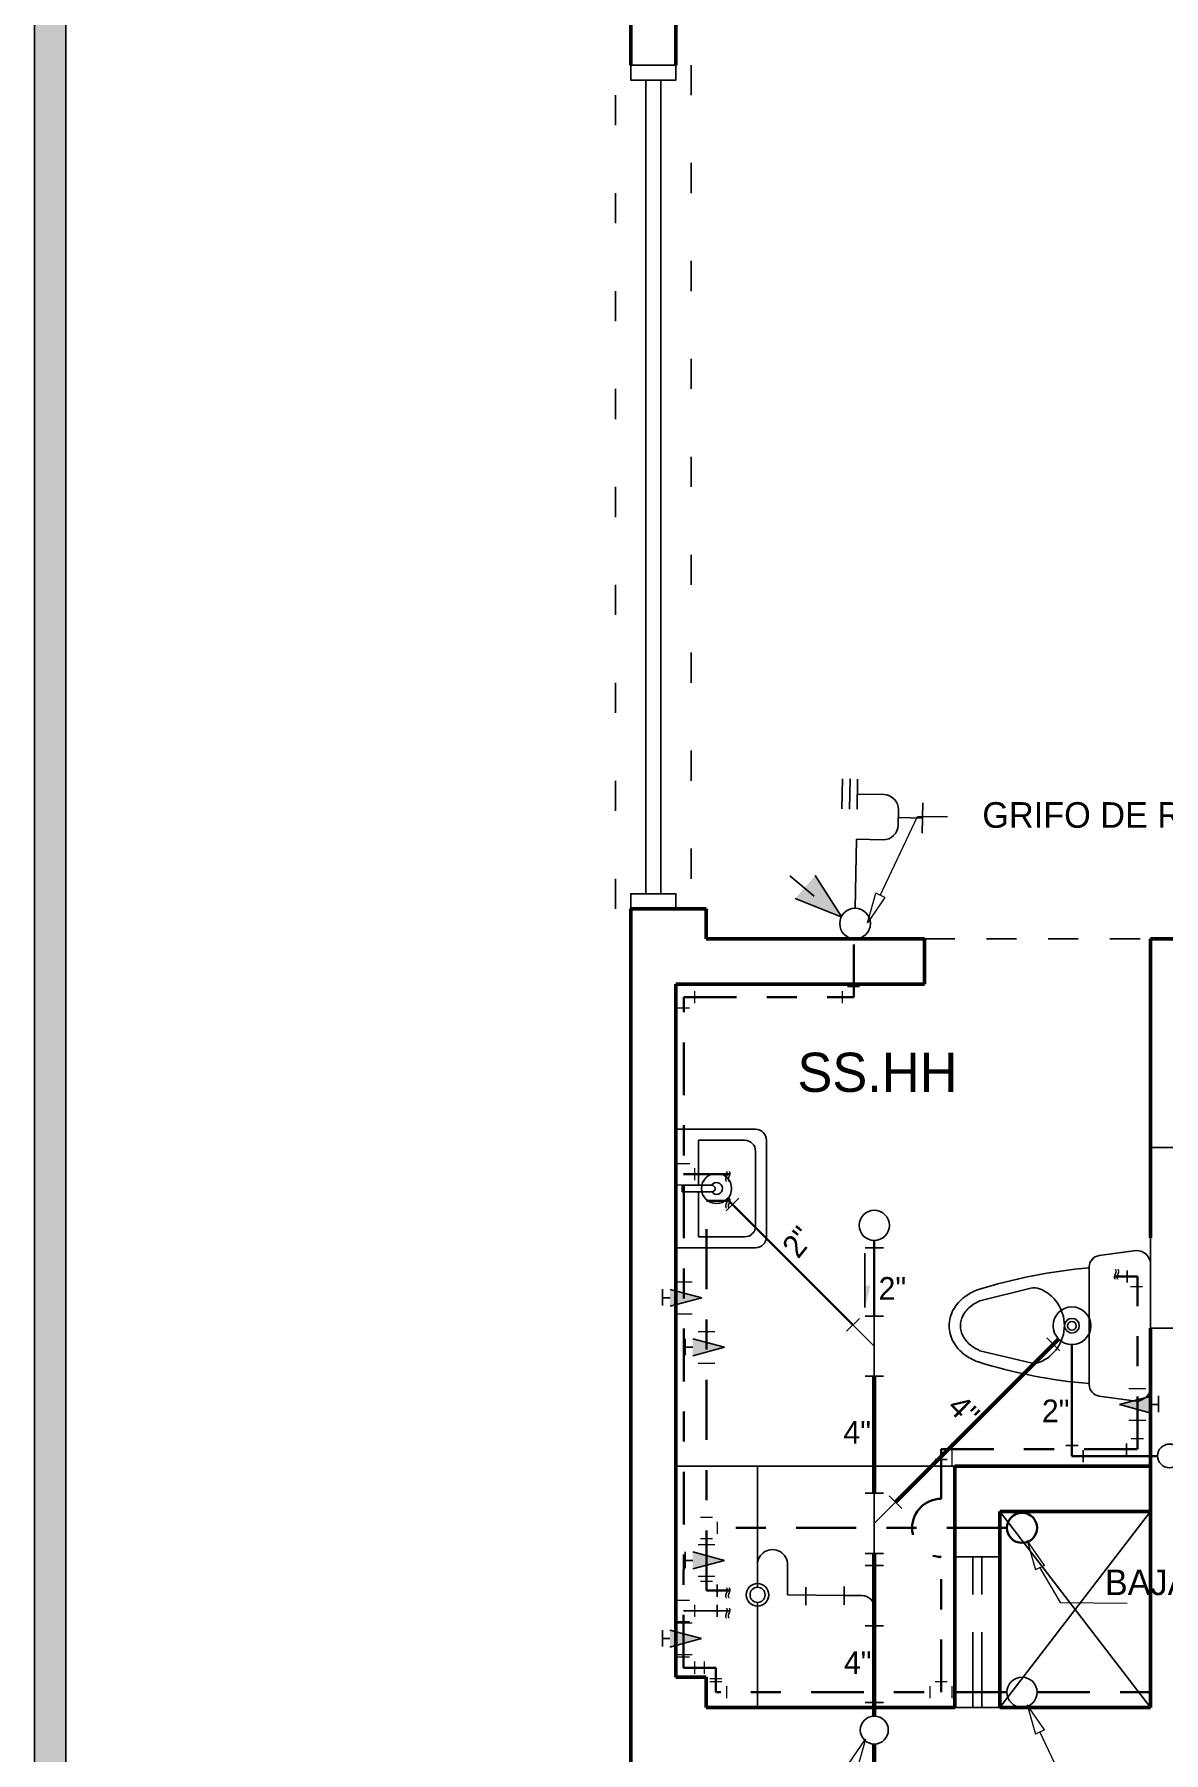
# Model space of a CAD drawing. Header units: metres. Extents: x 1996 to 3973, y 1777 to 3610.
# Drawn here: x 2044.85 to 2048.6, y 1795.23 to 1800.93 of the extents above; entities that cross this region are included whole.
import ezdxf

# ---------------------------------------------------------------- set-up
doc = ezdxf.new("R2010")
doc.units = ezdxf.units.M
for name, pattern in [('ACAD_ISO07W100', [3, 0, -3]), ('DASHDOT', [1, 0.5, -0.25, 0, -0.25]), ('DASHDOT2', [0.5, 0.25, -0.125, 0, -0.125]), ('HIDDEN', [0.375, 0.25, -0.125])]:
    doc.linetypes.add(name, pattern=pattern)
for name, color, linetype in [('0.1', 24, 'Continuous'), ('0.2', 2, 'Continuous'), ('0.3', 3, 'Continuous'), ('AGUA-FRIA', 4, 'DASHDOT2'), ('DESAGUE', 7, 'Continuous'), ('muro', 5, 'Continuous'), ('piso', 8, 'Continuous'), ('PROY. DE VIGA', 4, 'ACAD_ISO07W100'), ('PROYECCION DE VIGA', 4, 'ACAD_ISO07W100'), ('puertas', 42, 'Continuous'), ('PUNTO DESAGUE', 4, 'Continuous'), ('PUNTOS 0.3', 3, 'Continuous'), ('PUNTOS 0.4', 4, 'Continuous'), ('subtitulos-cori', 3, 'Continuous'), ('TEXT', 4, 'Continuous'), ('tub de  desague', 50, 'Continuous'), ('VIVIENDA1', 7, 'Continuous')]:
    doc.layers.add(name, color=color, linetype=linetype)
for name, color, linetype, lineweight in [('ACCESORIO', 151, 'Continuous', 25), ('Accesorios', 31, 'Continuous', 20), ('Agua', 130, 'Continuous', 25), ('AGUA CALIENTE', 3, 'DASHDOT', 40), ('AGUA FRIA', 4, 'DASHDOT', 40), ('DESAGUE-1', 1, 'Continuous', 70), ('P-SANIT', 21, 'Continuous', 18), ('TEX-CORTE', 31, 'Continuous', 13), ('ventana alta', 210, 'HIDDEN', 25), ('ventana baja', 3, 'Continuous', 25)]:
    doc.layers.add(name, color=color, linetype=linetype, lineweight=lineweight)
doc.styles.add('A-1', font='swissel.ttf', dxfattribs={"height": 0.1})
doc.styles.add('huber', font='comic.ttf', dxfattribs={"height": 0.13})

# ---------------------------------------------------------------- blocks, each defined once
blk = doc.blocks.new('inodoro')
at = {"layer": 'subtitulos-cori'}
for p, q in [((1585.5056, 993.2518), (1585.5056, 993.6423)), ((1585.6989, 993.5722), (1585.868, 993.5298)), ((1585.6987, 993.324), (1585.868, 993.3645))]:
    blk.add_line(p, q, dxfattribs=at)
for points in [[(1585.5056, 993.2518, -0.375116), (1585.4725, 993.2139), (1585.3495, 993.1972, -0.414214), (1585.3017, 993.245), (1585.3017, 993.6494, -0.414214), (1585.3495, 993.6972), (1585.4726, 993.6801, -0.374475), (1585.5056, 993.6423)], [(1585.868, 993.3645, 0.063348), (1585.8963, 993.3807, 0.106053), (1585.9241, 993.4126, 0.126698), (1585.933, 993.4472, 0.126698), (1585.9241, 993.4817, 0.106053), (1585.8963, 993.5137, 0.063348), (1585.868, 993.5298, 0.032432)], [(1585.8763, 993.328, 0.072735), (1585.9186, 993.3511, 0.106053), (1585.9566, 993.3948, 0.126698), (1585.9701, 993.4472, 0.126698), (1585.9566, 993.4996, 0.106053), (1585.9186, 993.5433, 0.072735), (1585.8763, 993.5663, 0.075527)]]:
    blk.add_lwpolyline(points, format="xyb", dxfattribs=at)
for radius in [0.0243, 0.0144]:
    blk.add_circle((1585.5627, 993.4472), radius, dxfattribs=at)
for centre, radius, start, end in [((1585.3638, 991.935), 1.7099, 72.5571, 85.242), ((1585.7195, 993.4482), 0.1316, 112.0061, 248.1601), ((1585.6876, 993.5271), 0.0465, 75.9208, 112.0061), ((1585.3606, 994.9709), 1.7219, 274.8314, 287.4286), ((1585.6879, 993.3692), 0.0465, 248.1601, 283.4542)]:
    blk.add_arc(centre, radius, start, end, dxfattribs=at)
blk = doc.blocks.new('lavatorio')
at = {"layer": 'P-SANIT', "lineweight": 25}
for p, q in [((1585.5634, 994.2439), (1585.3017, 994.2439)), ((1585.527, 994.2075), (1585.3745, 994.2075)), ((1585.3745, 994.2075), (1585.3745, 994.0581)), ((1585.5634, 993.9233), (1585.5634, 994.1711)), ((1585.5998, 993.8869), (1585.5998, 994.2075)), ((1585.3196, 994.0581), (1585.4166, 994.0581)), ((1585.3196, 994.0363), (1585.3196, 994.0581)), ((1585.3196, 994.0363), (1585.4166, 994.0363)), ((1585.3196, 994.0363), (1585.4166, 994.0363)), ((1585.3745, 994.0363), (1585.3745, 993.8869)), ((1585.3745, 993.8869), (1585.527, 993.8869)), ((1585.3017, 993.8504), (1585.5634, 993.8504))]:
    blk.add_line(p, q, dxfattribs=at)
for centre, radius, start, end in [((1585.5634, 994.2075), 0.0364, 0, 90), ((1585.527, 994.1711), 0.0364, 0, 90), ((1585.4184, 994.0472), 0.0111, 260.6904, 99.3096), ((1585.4341, 994.0475), 0.0198, 215.0613, 148.7211), ((1585.527, 993.9233), 0.0364, 270, 0), ((1585.5634, 993.8869), 0.0364, 270, 0)]:
    blk.add_arc(centre, radius, start, end, dxfattribs=at)
blk = doc.blocks.new('TERM AGUA')
at = {"layer": 'Agua', "lineweight": 0, "style": 'A-1'}
for p in [(2308.2069, 1139.7761), (2308.2156, 1139.7761)]:
    blk.add_text('~', height=0.05, rotation=86.0206, dxfattribs=at).set_placement(p)
blk = doc.blocks.new('_ClosedBlank')
at = {"layer": 'TEXT', "color": 0, "lineweight": -2}
for p, q in [((-1, 0.167), (0, 0)), ((-1, 0.167), (-1, -0.167)), ((0, 0), (-1, -0.167))]:
    blk.add_line(p, q, dxfattribs=at)
blk = doc.blocks.new('li')
at = {"layer": 'TEX-CORTE', "color": 14}
blk.add_lwpolyline([(0.0426, 0.0905), (0.1661, 0.3529), (0.2661, 0.3529)], dxfattribs=at)
at = {"layer": 'TEX-CORTE', "color": 14, "xscale": 0.1, "yscale": 0.1, "zscale": 0.1, "rotation": 244.7908177663999}
blk.add_blockref('_ClosedBlank', (0, 0), dxfattribs=at)
blk = doc.blocks.new('Y0.8')
at = {"color": 4}
for p, q in [((-0.03, 0.1), (0.03, 0.1)), ((0.0919, -0.0495), (0.0495, -0.0919)), ((0.03, -0.1), (-0.03, -0.1))]:
    blk.add_line(p, q, dxfattribs=at)
at = {"color": 6}
for p, q in [((0, -0.1), (0, 0.1)), ((0, 0), (0.0707, -0.0707))]:
    blk.add_line(p, q, dxfattribs=at)
blk = doc.blocks.new('FLECHA')
blk.add_hatch(color=256).paths.add_polyline_path([(0.1, -0.05), (0.05, -0.05), (0.05, -0.25)])
blk.add_line((0.05, -0.25), (0.05, 0.25))

msp = doc.modelspace()

# ---------------------------------------------------------------- hatches: boundary and pattern name
h = msp.add_hatch(color=6)
h.dxf.hatch_style = 1
h.set_gradient(color1=(255, 0, 255), color2=(255, 51, 255), one_color=1, tint=0.6, name='CYLINDER')
h.paths.add_polyline_path([(2084.9181, 1776.7794), (2084.9181, 1805.3989), (2044.8521, 1805.3989), (2044.8521, 1776.7794)])
h.paths.add_polyline_path([(2084.8136, 1776.8884), (2084.8136, 1805.2944), (2044.9566, 1805.2944), (2044.9566, 1776.8884)], flags=16)
at = {"layer": 'ACCESORIO'}
for points in [[(2046.9612, 1796.7086), (2046.9612, 1796.7648), (2047.0667, 1796.7367)], [(2046.9612, 1796.7086), (2046.9612, 1796.7648), (2047.0667, 1796.7367)], [(2047.0364, 1796.5445), (2047.0364, 1796.6008), (2047.1418, 1796.5726)], [(2047.0364, 1796.5445), (2047.0364, 1796.6008), (2047.1418, 1796.5726)], [(2048.5574, 1796.3544), (2048.5574, 1796.4107), (2048.452, 1796.3826)], [(2048.5574, 1796.3544), (2048.5574, 1796.4107), (2048.452, 1796.3826)], [(2047.0364, 1795.8373), (2047.0364, 1795.8936), (2047.1418, 1795.8654)], [(2047.0364, 1795.8373), (2047.0364, 1795.8936), (2047.1418, 1795.8654)], [(2046.9606, 1795.5778), (2046.9606, 1795.6341), (2047.066, 1795.6059)], [(2046.9606, 1795.5778), (2046.9606, 1795.6341), (2047.066, 1795.6059)]]:
    msp.add_hatch(color=256, dxfattribs=at).paths.add_polyline_path(points)
at = {"layer": 'DESAGUE'}
h = msp.add_hatch(color=4, dxfattribs=at)
h.paths.add_polyline_path([(2047.5082, 1798.0362), (2047.4909, 1798.0162), (2047.3763, 1798.0613), (2047.4428, 1798.1378)])
h.paths.add_polyline_path([(2047.4909, 1798.0162), (2047.5082, 1798.0362), (2047.5313, 1798.0004)])

# ---------------------------------------------------------------- linework, layer by layer
at = {"color": 4}
for p, q in [((2047.6089, 1795.8485), (2047.6689, 1795.8485)), ((2047.5389, 1795.7185), (2047.5389, 1795.7785)), ((2047.6689, 1795.6485), (2047.6089, 1795.6485)), ((2047.6089, 1795.3934), (2047.6689, 1795.3934))]:
    msp.add_line(p, q, dxfattribs=at)
at = {"color": 6}
for p, q in [((2047.6389, 1795.6485), (2047.6389, 1795.8485)), ((2047.5989, 1795.7485), (2047.5389, 1795.7485))]:
    msp.add_line(p, q, dxfattribs=at)
msp.add_arc((2047.5989, 1795.7085), 0.04, 0, 90, dxfattribs=at)
at = {"layer": '0.1'}
for p, q in [((2047.2516, 1795.7761), (2047.2516, 1796.1796)), ((2047.2516, 1795.3796), (2047.2516, 1795.7261))]:
    msp.add_line(p, q, dxfattribs=at)
msp.add_circle((2047.2516, 1795.7511), 0.025, dxfattribs=at)
at = {"layer": '0.2'}
msp.add_line((2047.9058, 1796.1776), (2046.9808, 1796.1776), dxfattribs=at)
at = {"layer": '0.3', "lineweight": 40}
msp.add_circle((2048.1292, 1795.9734), 0.05, dxfattribs=at)
at = {"layer": '0.3', "color": 2}
msp.add_circle((2048.1292, 1795.4279), 0.05, dxfattribs=at)
at = {"layer": 'ACCESORIO'}
for p, q in [((2046.9367, 1796.7367), (2046.9367, 1796.7652)), ((2046.9367, 1796.7652), (2046.9367, 1796.7109)), ((2046.9367, 1796.7367), (2046.9612, 1796.7367)), ((2046.9367, 1796.7367), (2046.9612, 1796.7367)), ((2046.9612, 1796.7648), (2047.0667, 1796.7367)), ((2046.9612, 1796.7648), (2047.0667, 1796.7367)), ((2047.0667, 1796.7367), (2046.9612, 1796.7086)), ((2047.0667, 1796.7367), (2046.9612, 1796.7086)), ((2047.0119, 1796.5726), (2047.0119, 1796.6011)), ((2047.0119, 1796.6011), (2047.0119, 1796.5469)), ((2047.0119, 1796.5726), (2047.0364, 1796.5726)), ((2047.0119, 1796.5726), (2047.0364, 1796.5726)), ((2047.0364, 1796.6008), (2047.1418, 1796.5726)), ((2047.0364, 1796.6008), (2047.1418, 1796.5726)), ((2047.1418, 1796.5726), (2047.0364, 1796.5445)), ((2047.1418, 1796.5726), (2047.0364, 1796.5445)), ((2048.5574, 1796.4107), (2048.452, 1796.3826)), ((2048.5574, 1796.4107), (2048.452, 1796.3826)), ((2048.452, 1796.3826), (2048.5574, 1796.3544)), ((2048.452, 1796.3826), (2048.5574, 1796.3544)), ((2048.582, 1796.3826), (2048.5574, 1796.3826)), ((2048.582, 1796.3826), (2048.5574, 1796.3826)), ((2048.582, 1796.3826), (2048.582, 1796.4111)), ((2048.582, 1796.4111), (2048.582, 1796.3568)), ((2047.0119, 1795.8654), (2047.0119, 1795.8939)), ((2047.0119, 1795.8939), (2047.0119, 1795.8397)), ((2047.0364, 1795.8936), (2047.1418, 1795.8654)), ((2047.0364, 1795.8936), (2047.1418, 1795.8654)), ((2047.0119, 1795.8654), (2047.0364, 1795.8654)), ((2047.0119, 1795.8654), (2047.0364, 1795.8654)), ((2047.1418, 1795.8654), (2047.0364, 1795.8373)), ((2047.1418, 1795.8654), (2047.0364, 1795.8373)), ((2046.936, 1795.6059), (2046.936, 1795.6344)), ((2046.936, 1795.6344), (2046.936, 1795.5802)), ((2046.936, 1795.6059), (2046.9606, 1795.6059)), ((2046.936, 1795.6059), (2046.9606, 1795.6059)), ((2046.9606, 1795.6341), (2047.066, 1795.6059)), ((2046.9606, 1795.6341), (2047.066, 1795.6059)), ((2047.066, 1795.6059), (2046.9606, 1795.5778)), ((2047.066, 1795.6059), (2046.9606, 1795.5778))]:
    msp.add_line(p, q, dxfattribs=at)
at = {"layer": 'Accesorios'}
for p, q in [((2047.043, 1797.7142), (2047.043, 1797.7542)), ((2047.5335, 1797.7142), (2047.5335, 1797.7542)), ((2047.5503, 1797.7698), (2047.5903, 1797.7698)), ((2046.9863, 1797.6985), (2047.0263, 1797.6985)), ((2046.9871, 1797.1827), (2047.0271, 1797.1827)), ((2047.0439, 1797.127), (2047.0439, 1797.167)), ((2046.9871, 1797.1114), (2047.0271, 1797.1114)), ((2046.9789, 1796.7894), (2047.0351, 1796.7894)), ((2048.4778, 1796.7871), (2048.4778, 1796.8271)), ((2048.4778, 1796.8271), (2048.4778, 1796.7871)), ((2048.4778, 1796.7871), (2048.4778, 1796.8271)), ((2048.4778, 1796.8271), (2048.4778, 1796.7871)), ((2048.5286, 1796.7731), (2048.4886, 1796.7731)), ((2048.5286, 1796.7731), (2048.4886, 1796.7731)), ((2046.9789, 1796.6839), (2047.0351, 1796.6839)), ((2046.9789, 1796.6839), (2047.0351, 1796.6839)), ((2047.054, 1796.6254), (2047.1103, 1796.6254)), ((2047.054, 1796.5199), (2047.1103, 1796.5199)), ((2047.054, 1796.5199), (2047.1103, 1796.5199)), ((2048.5398, 1796.4353), (2048.4835, 1796.4353)), ((2048.5398, 1796.3298), (2048.4835, 1796.3298)), ((2048.5398, 1796.3298), (2048.4835, 1796.3298)), ((2048.4917, 1796.2702), (2048.5317, 1796.2702)), ((2047.8973, 1796.1776), (2047.8973, 1796.2555)), ((2048.476, 1796.2135), (2048.476, 1796.2535)), ((2048.476, 1796.2535), (2048.476, 1796.2135)), ((2047.8806, 1796.1998), (2047.8406, 1796.1998)), ((2047.8406, 1796.1998), (2047.8806, 1796.1998)), ((2047.0622, 1796.0091), (2047.1022, 1796.0091)), ((2047.1189, 1795.9534), (2047.1189, 1795.9934)), ((2047.0622, 1795.9378), (2047.1022, 1795.9378)), ((2047.054, 1795.9182), (2047.1103, 1795.9182)), ((2047.054, 1795.8127), (2047.1103, 1795.8127)), ((2047.054, 1795.8127), (2047.1103, 1795.8127)), ((2047.1022, 1795.7958), (2047.0622, 1795.7958)), ((2047.1178, 1795.7451), (2047.1178, 1795.7851)), ((2047.1178, 1795.7851), (2047.1178, 1795.7451)), ((2047.1178, 1795.7451), (2047.1178, 1795.7851)), ((2047.1178, 1795.7851), (2047.1178, 1795.7451)), ((2046.9863, 1795.7339), (2047.0263, 1795.7339)), ((2047.043, 1795.6782), (2047.043, 1795.7182)), ((2047.1178, 1795.6782), (2047.1178, 1795.7182)), ((2047.1178, 1795.7182), (2047.1178, 1795.6782)), ((2047.1178, 1795.6782), (2047.1178, 1795.7182)), ((2047.1178, 1795.7182), (2047.1178, 1795.6782)), ((2046.9782, 1795.6587), (2047.0345, 1795.6587)), ((2046.9863, 1795.6625), (2047.0263, 1795.6625)), ((2046.9782, 1795.5532), (2047.0345, 1795.5532)), ((2046.9782, 1795.5532), (2047.0345, 1795.5532)), ((2046.9863, 1795.5452), (2047.0263, 1795.5452)), ((2047.043, 1795.4895), (2047.043, 1795.5295)), ((2047.0761, 1795.4895), (2047.0761, 1795.5295)), ((2047.0928, 1795.4738), (2047.1328, 1795.4738)), ((2047.0928, 1795.4636), (2047.1328, 1795.4636)), ((2047.1495, 1795.4079), (2047.1495, 1795.4479)), ((2047.8239, 1795.4079), (2047.8239, 1795.4479)), ((2047.8406, 1795.4636), (2047.8806, 1795.4636)), ((2047.8973, 1795.4079), (2047.8973, 1795.4479))]:
    msp.add_line(p, q, dxfattribs=at)
at = {"layer": 'Agua', "color": 4}
msp.add_line((2047.4398, 1798.0691), (2047.3591, 1798.1365), dxfattribs=at)
at = {"layer": 'Agua'}
for p, q in [((2047.0822, 1795.7651), (2047.1601, 1795.7651)), ((2047.0063, 1795.6982), (2047.1601, 1795.6981)), ((2047.0063, 1795.6982), (2047.1601, 1795.6981))]:
    msp.add_line(p, q, dxfattribs=at)
at = {"layer": 'Agua', "color": 4, "linetype": 'Continuous'}
msp.add_circle((2047.575, 1797.9785), 0.0509, dxfattribs=at)
at = {"layer": 'Agua', "color": 6}
msp.add_circle((2047.6389, 1795.3024), 0.0465, dxfattribs=at)
at = {"layer": 'AGUA CALIENTE', "linetype": 'DASHDOT2', "ltscale": 0.8}
for p, q in [((2047.0822, 1795.7651), (2047.0822, 1797.0584)), ((2047.0822, 1797.0584), (2047.1601, 1797.0584)), ((2047.0822, 1797.0584), (2047.1601, 1797.0584)), ((2048.0792, 1795.9734), (2047.0822, 1795.9734)), ((2047.0822, 1795.7651), (2047.1601, 1795.7651))]:
    msp.add_line(p, q, dxfattribs=at)
at = {"layer": 'AGUA FRIA', "ltscale": 0.35}
for p, q in [((2047.5712, 1797.7342), (2047.5712, 1797.9276)), ((2047.0063, 1795.5095), (2047.0072, 1797.7342)), ((2047.0072, 1797.7342), (2047.5712, 1797.7342)), ((2047.0063, 1797.147), (2047.1601, 1797.147)), ((2047.0063, 1797.147), (2047.1601, 1797.147)), ((2048.5117, 1796.8071), (2048.4355, 1796.8071)), ((2048.5117, 1796.8071), (2048.4355, 1796.8071)), ((2048.5117, 1796.2346), (2048.5117, 1796.8071)), ((2047.8606, 1796.2346), (2048.5117, 1796.2346)), ((2047.8606, 1796.0698), (2047.8606, 1796.2346)), ((2047.8606, 1795.4279), (2047.8606, 1795.8771)), ((2047.1128, 1795.5095), (2047.0063, 1795.5095)), ((2047.1128, 1795.4279), (2047.1128, 1795.5095)), ((2048.0792, 1795.4279), (2047.1128, 1795.4279)), ((2048.1792, 1795.4279), (2050.4864, 1795.4324))]:
    msp.add_line(p, q, dxfattribs=at)
msp.add_arc((2047.8606, 1795.9734), 0.0963, 90, 270, dxfattribs=at)
at = {"layer": 'AGUA-FRIA', "color": 2, "linetype": 'Continuous', "ltscale": 0.9}
for p, q in [((2047.5336, 1798.4592), (2047.5316, 1798.3592)), ((2047.5586, 1798.4587), (2047.5566, 1798.3587)), ((2047.5836, 1798.4582), (2047.5816, 1798.3582)), ((2047.5826, 1798.4082), (2047.6703, 1798.4065)), ((2047.8001, 1798.3789), (2047.7981, 1798.2789)), ((2047.7183, 1798.3055), (2047.7193, 1798.3555)), ((2047.7188, 1798.3305), (2047.7991, 1798.3289)), ((2047.575, 1798.0294), (2047.5796, 1798.2583)), ((2047.5796, 1798.2583), (2047.6673, 1798.2565))]:
    msp.add_line(p, q, dxfattribs=at)
for centre, start, end in [((2047.6693, 1798.3565), 358.8474, 88.8474), ((2047.6683, 1798.3065), 268.8474, 358.8474)]:
    msp.add_arc(centre, 0.05, start, end, dxfattribs=at)
at = {"layer": 'DESAGUE', "color": 4}
for p, q in [((2047.4428, 1798.1378), (2047.5313, 1798.0004)), ((2047.5313, 1798.0004), (2047.3763, 1798.0613))]:
    msp.add_line(p, q, dxfattribs=at)
at = {"layer": 'DESAGUE-1'}
for p, q in [((2047.7096, 1796.059), (2048.2506, 1796.5999)), ((2047.6389, 1796.0882), (2047.6389, 1796.4763)), ((2047.6389, 1795.8882), (2047.6389, 1795.3489)), ((2047.6389, 1794.7016), (2047.6389, 1795.2559))]:
    msp.add_line(p, q, dxfattribs=at)
at = {"layer": 'muro', "lineweight": 60}
for p, q in [((2046.8308, 1800.8276), (2046.8308, 1802.7026)), ((2046.9808, 1800.8276), (2046.9808, 1801.3176)), ((2046.8308, 1786.5026), (2046.8308, 1798.0276)), ((2046.9808, 1798.0276), (2046.8308, 1798.0276)), ((2046.8308, 1798.0276), (2047.0808, 1798.0276)), ((2046.9808, 1798.0276), (2047.0808, 1798.0276)), ((2047.0808, 1798.0276), (2047.0808, 1797.9276)), ((2047.0808, 1798.0276), (2047.0808, 1797.9276)), ((2047.0808, 1797.9276), (2047.8058, 1797.9276)), ((2047.8058, 1797.9276), (2047.8058, 1797.7776)), ((2048.5558, 1797.9276), (2049.6808, 1797.9276)), ((2048.5558, 1797.6276), (2048.5558, 1797.9276)), ((2046.9808, 1795.4776), (2046.9808, 1797.7776)), ((2046.9808, 1795.4776), (2046.9808, 1797.7776)), ((2046.9808, 1795.4776), (2046.9808, 1797.7776)), ((2047.0808, 1797.7776), (2046.9808, 1797.7776)), ((2047.0808, 1797.7776), (2047.8058, 1797.7776)), ((2048.5558, 1796.9356), (2048.5558, 1797.6276)), ((2048.5558, 1796.0276), (2048.5558, 1796.6356)), ((2048.5558, 1796.1776), (2047.9058, 1796.1776)), ((2047.9058, 1796.1776), (2047.9058, 1795.3776)), ((2048.5558, 1796.0276), (2048.0558, 1796.0276)), ((2048.0558, 1796.0276), (2048.0558, 1795.3776)), ((2048.5558, 1795.3776), (2048.5558, 1796.0276)), ((2048.5558, 1795.3776), (2048.5558, 1796.0276)), ((2046.9808, 1795.4776), (2047.0808, 1795.4776)), ((2047.0808, 1795.4776), (2047.0808, 1795.3776)), ((2047.9058, 1795.3776), (2047.0808, 1795.3776)), ((2048.5558, 1795.3776), (2048.0558, 1795.3776))]:
    msp.add_line(p, q, dxfattribs=at)
msp.add_lwpolyline([(2046.8308, 1797.7776), (2046.8308, 1798.0276)], dxfattribs=at)
at = {"layer": 'piso'}
for p, q in [((2048.0558, 1796.0276), (2048.5558, 1795.3776)), ((2048.5558, 1796.0276), (2048.0558, 1795.3776))]:
    msp.add_line(p, q, dxfattribs=at)
at = {"layer": 'PROY. DE VIGA', "ltscale": 0.075}
for p, q in [((2046.7808, 1798.0276), (2046.7808, 1800.8276)), ((2047.0308, 1800.8276), (2047.0308, 1798.0276))]:
    msp.add_line(p, q, dxfattribs=at)
at = {"layer": 'PROYECCION DE VIGA', "ltscale": 0.035}
msp.add_line((2047.8058, 1797.9276), (2048.5558, 1797.9276), dxfattribs=at)
at = {"layer": 'puertas'}
for points in [[(2046.8308, 1800.8276), (2046.8308, 1800.7776), (2046.9808, 1800.7776), (2046.9808, 1800.8276)], [(2046.9308, 1798.0776), (2046.8808, 1798.0776), (2046.8808, 1800.7776), (2046.9308, 1800.7776)], [(2046.8308, 1798.0276), (2046.8308, 1798.0776), (2046.9808, 1798.0776), (2046.9808, 1798.0276)]]:
    msp.add_lwpolyline(points, close=True, dxfattribs=at)
at = {"layer": 'PUNTO DESAGUE'}
msp.add_line((2047.4115, 1795.7771), (2047.4119, 1795.7171), dxfattribs=at)
at = {"layer": 'PUNTOS 0.3', "color": 114}
msp.add_line((2048.2541, 1796.561), (2048.2117, 1796.6035), dxfattribs=at)
msp.add_lwpolyline([(2047.2513, 1795.7886), (2047.2512, 1795.8511, -1), (2047.3512, 1795.8513), (2047.3514, 1795.7517)], format="xyb", dxfattribs=at)
for centre, radius in [((2047.1155, 1797.0996), 0.05), ((2047.6389, 1796.9772), 0.05), ((2048.2948, 1796.6441), 0.0625), ((2047.2516, 1795.7511), 0.0375)]:
    msp.add_circle(centre, radius, dxfattribs=at)
at = {"layer": 'PUNTOS 0.3', "color": 6, "lineweight": 30}
msp.add_circle((2048.6182, 1796.2121), 0.0393, dxfattribs=at)
at = {"layer": 'PUNTOS 0.4'}
for p, q in [((2047.1474, 1797.0254), (2047.1898, 1797.0678)), ((2047.6089, 1796.9022), (2047.6689, 1796.9022)), ((2048.2748, 1796.2469), (2048.3148, 1796.2469)), ((2048.3315, 1796.1913), (2048.3315, 1796.2313)), ((2048.5521, 1796.1896), (2048.5521, 1796.2296))]:
    msp.add_line(p, q, dxfattribs=at)
at = {"layer": 'TEX-CORTE', "color": 14}
msp.add_lwpolyline([(2048.1885, 1795.8412), (2048.2551, 1795.7262), (2048.4778, 1795.7235)], dxfattribs=at)
at = {"layer": 'tub de  desague', "color": 2, "lineweight": 40}
for p, q in [((2047.5682, 1796.647), (2047.1509, 1797.0643)), ((2047.6389, 1796.9272), (2047.6389, 1796.6763)), ((2048.2948, 1796.5816), (2048.2948, 1796.2113)), ((2048.2948, 1796.2113), (2048.5789, 1796.2113))]:
    msp.add_line(p, q, dxfattribs=at)
at = {"layer": 'tub de  desague', "color": 2}
msp.add_line((2047.5389, 1795.7485), (2047.3514, 1795.7517), dxfattribs=at)
at = {"layer": 'ventana alta', "color": 234}
for p, q in [((2047.9658, 1795.3776), (2047.9658, 1795.8776)), ((2047.9958, 1795.3776), (2047.9958, 1795.8776))]:
    msp.add_line(p, q, dxfattribs=at)
at = {"layer": 'ventana baja', "color": 3}
for p, q in [((2048.5558, 1796.6356), (2048.5558, 1797.2356)), ((2048.7058, 1797.2356), (2048.5558, 1797.2356)), ((2048.7058, 1796.6356), (2048.5558, 1796.6356))]:
    msp.add_line(p, q, dxfattribs=at)
msp.add_lwpolyline([(2047.9058, 1795.8776), (2048.0558, 1795.8776), (2048.0558, 1795.3776), (2047.9058, 1795.3776)], close=True, dxfattribs=at)
at = {"layer": 'VIVIENDA1', "color": 6, "linetype": 'ByBlock', "lineweight": 30}
for points in [[(2084.9181, 1776.7794), (2084.9181, 1805.3989), (2044.8521, 1805.3989), (2044.8521, 1776.7794)], [(2084.8136, 1776.8884), (2084.8136, 1805.2944), (2044.9566, 1805.2944), (2044.9566, 1776.8884)]]:
    msp.add_lwpolyline(points, close=True, dxfattribs=at)

# ---------------------------------------------------------------- block references
msp.add_blockref('li', (2047.6161, 1797.9815))
at = {"xscale": -1, "rotation": 180}
msp.add_blockref('li', (2048.1459, 1795.3861), dxfattribs=at)
at = {"rotation": 180}
msp.add_blockref('li', (2047.6095, 1795.2719), dxfattribs=at)
at = {"layer": 'ACCESORIO', "xscale": 0.3593252101938903, "yscale": 0.3593252101938903, "zscale": 0.3593252101938903}
msp.add_blockref('FLECHA', (2047.5901, 1796.7947), dxfattribs=at)
at = {"layer": 'P-SANIT', "lineweight": 25}
msp.add_blockref('lavatorio', (461.6815, 803.0521), dxfattribs=at)
at = {"layer": 'P-SANIT', "color": 5, "lineweight": 25, "xscale": -1}
msp.add_blockref('inodoro', (3633.8575, 803.1969), dxfattribs=at)
at = {"layer": 'PUNTOS 0.3', "rotation": 179.9999999999999}
msp.add_blockref('Y0.8', (2047.6389, 1796.5763), dxfattribs=at)
at = {"layer": 'PUNTOS 0.3', "xscale": -1, "rotation": 180}
msp.add_blockref('Y0.8', (2047.6389, 1795.9883), dxfattribs=at)
at = {"layer": 'TEX-CORTE'}
for p, rotation in [((-261.6872, 658.6616), 359.9672267482273), ((-261.6872, 658.6616), 359.9672267482273), ((-261.6872, 658.5731), 359.9672267482273), ((-261.6872, 658.5731), 359.9672267482273), ((4357.2828, 2935.2925), 179.9672267482273), ((4357.2828, 2935.2925), 179.9672267482273), ((-261.6872, 657.2797), 359.9672267482273), ((-261.6872, 657.2797), 359.9672267482273), ((-261.6872, 657.2128), 359.9672267482273), ((-261.6872, 657.2128), 359.9672267482273)]:
    msp.add_blockref('TERM AGUA', p, dxfattribs=dict(at, rotation=rotation))
at = {"layer": 'TEX-CORTE', "color": 14, "xscale": -0.1, "yscale": 0.1, "zscale": 0.1, "rotation": 295.2091822336001}
msp.add_blockref('_ClosedBlank', (2048.1459, 1795.9317), dxfattribs=at)

# ---------------------------------------------------------------- texts
at = {"insert": (2047.3838, 1797.5502), "char_height": 0.13, "attachment_point": 1, "style": 'huber'}
msp.add_mtext('{\\C230;SS.HH}', dxfattribs=at)
at = {"layer": 'TEX-CORTE', "style": 'A-1'}
for s, insert, char_height, width, attachment_point in [('\\A1;{\\fShonar Bangla|b0|i0|c0|p34;\\C82;GRIFO DE RIEGO. %%C 3/4"}', (2049.3261, 1798.3374), 0.085, 1.749281, 6), ('\\A1;{\\fShonar Bangla|b0|i0|c0|p34;\\C82;2"}', (2047.6532, 1796.768), 0.075, 1.844785, 4), ('\\A1;{\\fShonar Bangla|b0|i0|c0|p34;\\C82;2"}', (2048.195, 1796.3616), 0.075, 1.844785, 4), ('\\A1;{\\fShonar Bangla|b0|i0|c0|p34;\\C82;4"}', (2047.5365, 1796.2906), 0.075, 1.844785, 4), ('\\A1;{\\fShonar Bangla|b0|i0|c0|p34;\\C82;BAJA TUB.A.CALIENTE. %%C 1/2"}', (2050.0233, 1795.7911), 0.085, 1.749281, 6), ('\\A1;{\\fShonar Bangla|b0|i0|c0|p34;\\C82;4"}', (2047.5381, 1795.5264), 0.075, 1.844785, 4)]:
    msp.add_mtext(s, dxfattribs=dict(at, insert=insert, char_height=char_height, width=width, attachment_point=attachment_point))
at = {"layer": 'TEX-CORTE', "char_height": 0.075, "width": 1.844785, "attachment_point": 4, "style": 'A-1'}
for s, insert, rotation in [('\\A1;{\\fShonar Bangla|b0|i0|c0|p34;\\C82;2"}', (2047.3567, 1796.8866), 51.2464), ('\\A1;{\\fShonar Bangla|b0|i0|c0|p34;\\C82;4"}', (2047.9038, 1796.3961), 315.0343)]:
    msp.add_mtext(s, dxfattribs=dict(at, insert=insert, rotation=rotation))

doc.saveas('drawing.dxf')
